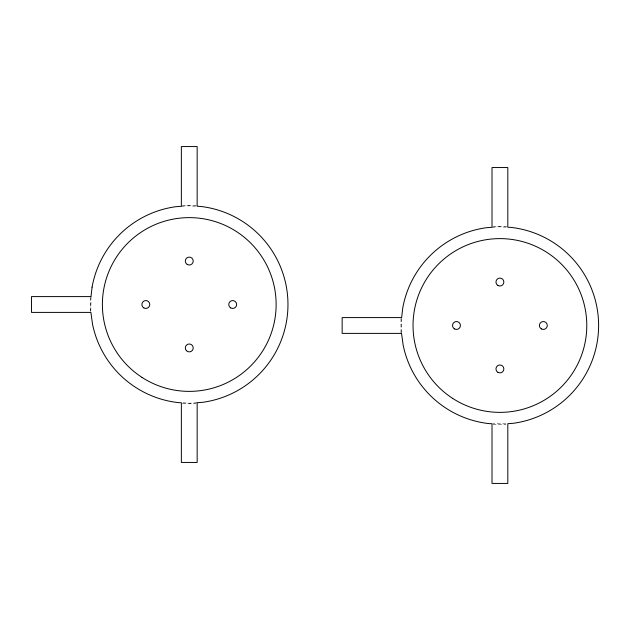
<?xml version="1.0" encoding="UTF-8"?>
<svg xmlns="http://www.w3.org/2000/svg" width="630" height="630" viewBox="0 0 630 630"><rect width="100%" height="100%" fill="white"/><g stroke="black" fill="none" stroke-linecap="round" stroke-linejoin="round"><path stroke-width="0.47" stroke-dasharray="3.15 2.36" d="M90.996 296.604L90.807 310.897M401.538 318.544L401.452 331.884M181.361 206.293L188.11 205.789L197.159 206.254M492.014 227.28L498.755 226.776L506 227.147M197.159 402.712L190.417 403.216L181.361 402.751M505.882 423.84L492.92 423.785M182.33 205.789L197.159 205.789M492.975 226.776L507.812 226.776M182.29 403.609L196.229 403.617M492.944 424.596L505.953 424.604M400.987 318.52L400.987 333.388M90.334 297.533L90.334 311.472"/><path stroke-width="0.94" d="M401.538 333.388L342.153 333.388L342.153 317.591L401.649 317.591L402.727 308.125A98.721 98.721 0 0 1 486.391 227.706L492.014 227.28L492.014 167.548L507.812 167.548L507.812 227.241L511.135 227.414A98.721 98.721 0 0 1 513.426 423.281L507.812 423.699L507.812 483.438L492.014 483.43L492.014 423.738L488.683 423.573A98.721 98.721 0 0 1 403.161 345.122L401.467 332.845M92.082 287.138L90.996 296.604L31.5 296.604L31.5 312.401L90.893 312.401L92.516 324.135A98.721 98.721 0 0 0 178.038 402.578L181.361 402.751L181.361 462.444L197.159 462.452L197.159 402.712L202.781 402.294A98.721 98.721 0 0 0 200.49 206.427L197.159 206.254L197.159 146.562L181.361 146.562L181.361 206.293L175.746 206.711A98.721 98.721 0 0 0 92.082 287.138M186.472 350.729A3.945 3.945 0 0 0 193.079 348.957A3.945 3.945 0 0 0 188.236 344.122A3.945 3.945 0 0 0 186.472 350.729M143.853 307.92A3.945 3.945 0 0 0 149.775 304.503A3.945 3.945 0 0 0 143.853 301.085A3.945 3.945 0 0 0 143.853 307.92M230.722 307.92A3.945 3.945 0 0 0 236.644 304.503A3.945 3.945 0 0 0 230.722 301.085A3.945 3.945 0 0 0 230.722 307.92M187.283 264.482A3.945 3.945 0 0 0 193.213 261.064A3.945 3.945 0 0 0 187.283 257.646A3.945 3.945 0 0 0 187.283 264.482M142.034 377.417A86.869 86.869 0 0 0 276.019 308.944A86.869 86.869 0 0 0 149.727 227.147A86.869 86.869 0 0 0 142.034 377.417M452.687 398.404A86.869 86.869 0 0 0 586.672 329.931A86.869 86.869 0 0 0 460.38 248.133A86.869 86.869 0 0 0 452.687 398.404M497.936 285.477A3.945 3.945 0 0 0 503.858 282.059A3.945 3.945 0 0 0 497.936 278.633A3.945 3.945 0 0 0 497.936 285.477M541.375 328.907A3.945 3.945 0 0 0 547.297 325.489A3.945 3.945 0 0 0 541.375 322.072A3.945 3.945 0 0 0 541.375 328.907M454.498 328.907A3.945 3.945 0 0 0 460.42 325.489A3.945 3.945 0 0 0 454.498 322.072A3.945 3.945 0 0 0 454.498 328.907M497.936 372.346A3.945 3.945 0 0 0 503.858 368.928A3.945 3.945 0 0 0 497.936 365.51A3.945 3.945 0 0 0 497.936 372.346"/></g></svg>
